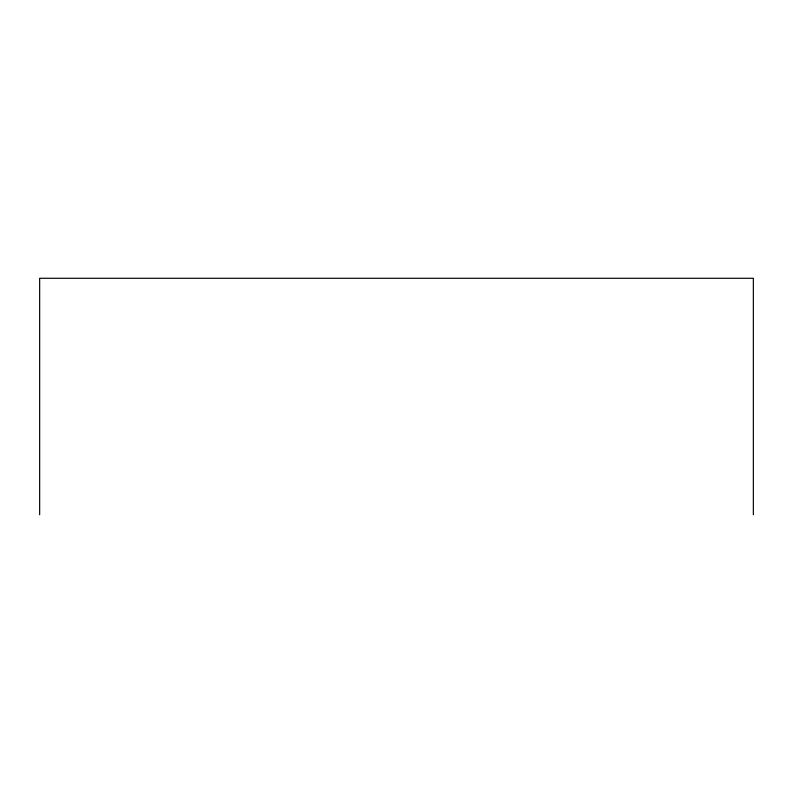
<?xml version="1.0" encoding="UTF-8"?>
<svg xmlns="http://www.w3.org/2000/svg" width="793" height="793" viewBox="0 0 793 793"><rect width="100%" height="100%" fill="white"/><g stroke="black" fill="none" stroke-linecap="round" stroke-linejoin="round"><path stroke-width="1.19" d="M753.35 514.726L753.35 278.274L39.65 278.274L39.65 514.726"/></g></svg>
